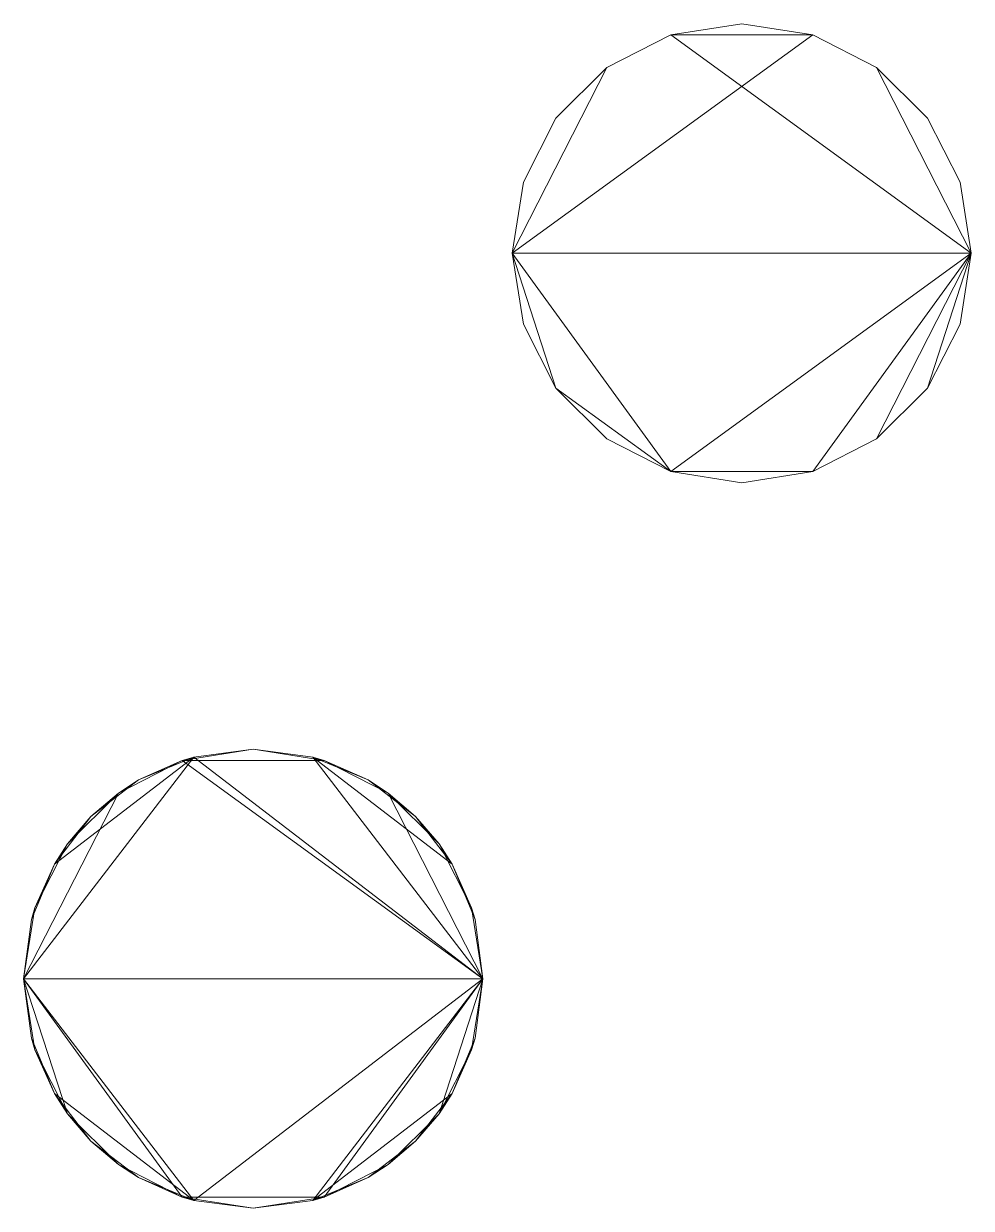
# Model space of a CAD drawing. Header units: inches. Extents: x -3326 to -59, y 8 to 1043.
# Drawn here: x -2899.81 to -2886.14, y 586.06 to 603.16 of the extents above; entities that cross this region are included whole.
import ezdxf

# ---------------------------------------------------------------- set-up
doc = ezdxf.new("R2010")
doc.units = ezdxf.units.IN
doc.header["$MEASUREMENT"] = 0
doc.layers.add('F-SPRN', color=10, linetype='Continuous', lineweight=9)

msp = doc.modelspace()

# ---------------------------------------------------------------- linework, layer by layer
at = {"layer": 'F-SPRN', "color": 1}
for p, q in [((-2889.451, 599.846, 869.937), (-2889.451, 599.846, 982.063)), ((-2889.451, 599.846, 869.937), (-2889.451, 599.846, 982.063)), ((-2896.498, 589.375, 869.937), (-2896.498, 589.375, 974.75)), ((-2896.498, 589.375, 869.937), (-2896.498, 589.375, 974.75))]:
    msp.add_line(p, q, dxfattribs=at)

# ---------------------------------------------------------------- meshes
mesh = msp.add_polyface(dxfattribs=at)
corners = [(-2892.763, 599.846, 869.937), (-2892.601, 600.869, 869.937), (-2892.131, 601.793, 869.937), (-2891.398, 602.526, 869.937), (-2890.474, 602.996, 869.937), (-2889.451, 603.158, 869.937), (-2888.427, 602.996, 869.937), (-2887.504, 602.526, 869.937), (-2886.771, 601.793, 869.937), (-2886.3, 600.869, 869.937), (-2886.138, 599.846, 869.937), (-2886.3, 598.822, 869.937), (-2886.771, 597.899, 869.937), (-2887.504, 597.166, 869.937), (-2888.427, 596.695, 869.937), (-2889.451, 596.533, 869.937), (-2890.474, 596.695, 869.937), (-2891.398, 597.166, 869.937), (-2892.131, 597.899, 869.937), (-2892.601, 598.822, 869.937)]
mesh.append_faces([[corners[k] for k in face] for face in [(6, 4, 5), (16, 14, 15)]], dxfattribs={"vtx0": -1, "color": 1})
mesh.append_faces([[corners[k] for k in face] for face in [(14, 16, 0, 10)]], dxfattribs={"vtx0": -1, "vtx1": -1, "vtx2": -1, "vtx3": -1, "color": 1})
mesh.append_faces([[corners[k] for k in face] for face in [(0, 3, 4, 10)]], dxfattribs={"vtx0": -1, "vtx2": -1, "vtx3": -1, "color": 1})
mesh.append_faces([[corners[k] for k in face] for face in [(10, 12, 13, 14)]], dxfattribs={"vtx0": -1, "vtx3": -1, "color": 1})
mesh.append_faces([[corners[k] for k in face] for face in [(19, 0, 18), (11, 12, 10)]], dxfattribs={"vtx1": -1, "color": 1})
mesh.append_faces([[corners[k] for k in face] for face in [(6, 7, 10, 4)]], dxfattribs={"vtx1": -1, "vtx2": -1, "vtx3": -1, "color": 1})
mesh.append_faces([[corners[k] for k in face] for face in [(8, 9, 10, 7)]], dxfattribs={"vtx2": -1, "color": 1})
mesh.append_faces([[corners[k] for k in face] for face in [(16, 17, 18, 0)]], dxfattribs={"vtx2": -1, "vtx3": -1, "color": 1})
mesh.append_faces([[corners[k] for k in face] for face in [(0, 1, 2, 3)]], dxfattribs={"vtx3": -1, "color": 1})
mesh = msp.add_polyface(dxfattribs=at)
corners = [(-2889.451, 603.158, 982.063), (-2890.474, 602.996, 982.063), (-2891.398, 602.526, 982.063), (-2892.131, 601.793, 982.063), (-2892.601, 600.869, 982.063), (-2892.763, 599.846, 982.063), (-2892.601, 598.822, 982.063), (-2892.131, 597.899, 982.063), (-2891.398, 597.166, 982.063), (-2890.474, 596.695, 982.063), (-2889.451, 596.533, 982.063), (-2888.427, 596.695, 982.063), (-2887.504, 597.166, 982.063), (-2886.771, 597.899, 982.063), (-2886.3, 598.822, 982.063), (-2886.138, 599.846, 982.063), (-2886.3, 600.869, 982.063), (-2886.771, 601.793, 982.063), (-2887.504, 602.526, 982.063), (-2888.427, 602.996, 982.063)]
mesh.append_faces([[corners[k] for k in face] for face in [(1, 19, 0), (11, 9, 10), (9, 7, 8)]], dxfattribs={"vtx0": -1, "color": 1})
mesh.append_faces([[corners[k] for k in face] for face in [(9, 15, 5, 7)]], dxfattribs={"vtx0": -1, "vtx1": -1, "vtx2": -1, "vtx3": -1, "color": 1})
mesh.append_faces([[corners[k] for k in face] for face in [(15, 18, 19, 5)]], dxfattribs={"vtx0": -1, "vtx2": -1, "vtx3": -1, "color": 1})
mesh.append_faces([[corners[k] for k in face] for face in [(6, 7, 5)]], dxfattribs={"vtx1": -1, "color": 1})
mesh.append_faces([[corners[k] for k in face] for face in [(11, 12, 15, 9), (1, 2, 5, 19)]], dxfattribs={"vtx1": -1, "vtx2": -1, "vtx3": -1, "color": 1})
mesh.append_faces([[corners[k] for k in face] for face in [(13, 14, 15, 12), (3, 4, 5, 2)]], dxfattribs={"vtx2": -1, "color": 1})
mesh.append_faces([[corners[k] for k in face] for face in [(15, 16, 17, 18)]], dxfattribs={"vtx3": -1, "color": 1})
mesh = msp.add_polyface(dxfattribs=at)
corners = [(-2892.763, 599.846, 869.937), (-2892.763, 599.846, 982.063), (-2892.601, 600.869, 982.063), (-2892.131, 601.793, 982.063), (-2891.398, 602.526, 982.063), (-2890.474, 602.996, 982.063), (-2889.451, 603.158, 982.063), (-2889.451, 603.158, 869.937), (-2890.474, 602.996, 869.937), (-2891.398, 602.526, 869.937), (-2892.131, 601.793, 869.937), (-2892.601, 600.869, 869.937)]
mesh.append_faces([[corners[k] for k in face] for face in [(2, 3, 10, 11), (9, 10, 3, 4), (4, 5, 8, 9)]], dxfattribs={"vtx1": -1, "vtx3": -1, "color": 1})
mesh.append_faces([[corners[k] for k in face] for face in [(0, 1, 2, 11)]], dxfattribs={"vtx2": -1, "color": 1})
mesh.append_faces([[corners[k] for k in face] for face in [(5, 6, 7, 8)]], dxfattribs={"vtx3": -1, "color": 1})
mesh = msp.add_polyface(dxfattribs=at)
corners = [(-2889.451, 603.158, 869.937), (-2889.451, 603.158, 982.063), (-2888.427, 602.996, 982.063), (-2887.504, 602.526, 982.063), (-2886.771, 601.793, 982.063), (-2886.3, 600.869, 982.063), (-2886.138, 599.846, 982.063), (-2886.138, 599.846, 869.937), (-2886.3, 600.869, 869.937), (-2886.771, 601.793, 869.937), (-2887.504, 602.526, 869.937), (-2888.427, 602.996, 869.937)]
mesh.append_faces([[corners[k] for k in face] for face in [(1, 2, 11, 0)]], dxfattribs={"vtx1": -1, "color": 1})
mesh.append_faces([[corners[k] for k in face] for face in [(2, 3, 10, 11), (9, 10, 3, 4), (4, 5, 8, 9)]], dxfattribs={"vtx1": -1, "vtx3": -1, "color": 1})
mesh.append_faces([[corners[k] for k in face] for face in [(5, 6, 7, 8)]], dxfattribs={"vtx3": -1, "color": 1})
mesh = msp.add_polyface(dxfattribs=at)
corners = [(-2889.451, 596.533, 869.937), (-2889.451, 596.533, 982.063), (-2890.474, 596.695, 982.063), (-2891.398, 597.166, 982.063), (-2892.131, 597.899, 982.063), (-2892.601, 598.822, 982.063), (-2892.763, 599.846, 982.063), (-2892.763, 599.846, 869.937), (-2892.601, 598.822, 869.937), (-2892.131, 597.899, 869.937), (-2891.398, 597.166, 869.937), (-2890.474, 596.695, 869.937)]
mesh.append_faces([[corners[k] for k in face] for face in [(1, 2, 11, 0)]], dxfattribs={"vtx1": -1, "color": 1})
mesh.append_faces([[corners[k] for k in face] for face in [(2, 3, 10, 11), (9, 10, 3, 4), (4, 5, 8, 9)]], dxfattribs={"vtx1": -1, "vtx3": -1, "color": 1})
mesh.append_faces([[corners[k] for k in face] for face in [(5, 6, 7, 8)]], dxfattribs={"vtx3": -1, "color": 1})
mesh = msp.add_polyface(dxfattribs=at)
corners = [(-2886.138, 599.846, 869.937), (-2886.138, 599.846, 982.063), (-2886.3, 598.822, 982.063), (-2886.771, 597.899, 982.063), (-2887.504, 597.166, 982.063), (-2888.427, 596.695, 982.063), (-2889.451, 596.533, 982.063), (-2889.451, 596.533, 869.937), (-2888.427, 596.695, 869.937), (-2887.504, 597.166, 869.937), (-2886.771, 597.899, 869.937), (-2886.3, 598.822, 869.937)]
mesh.append_faces([[corners[k] for k in face] for face in [(1, 2, 11, 0)]], dxfattribs={"vtx1": -1, "color": 1})
mesh.append_faces([[corners[k] for k in face] for face in [(2, 3, 10, 11), (9, 10, 3, 4), (4, 5, 8, 9)]], dxfattribs={"vtx1": -1, "vtx3": -1, "color": 1})
mesh.append_faces([[corners[k] for k in face] for face in [(5, 6, 7, 8)]], dxfattribs={"vtx3": -1, "color": 1})
mesh = msp.add_polyface(dxfattribs=at)
corners = [(-2899.811, 589.375, 869.937), (-2899.648, 590.399, 869.937), (-2899.178, 591.322, 869.937), (-2898.445, 592.055, 869.937), (-2897.522, 592.525, 869.937), (-2896.498, 592.687, 869.937), (-2895.474, 592.525, 869.937), (-2894.551, 592.055, 869.937), (-2893.818, 591.322, 869.937), (-2893.348, 590.399, 869.937), (-2893.186, 589.375, 869.937), (-2893.348, 588.351, 869.937), (-2893.818, 587.428, 869.937), (-2894.551, 586.695, 869.937), (-2895.474, 586.225, 869.937), (-2896.498, 586.063, 869.937), (-2897.522, 586.225, 869.937), (-2898.445, 586.695, 869.937), (-2899.178, 587.428, 869.937), (-2899.648, 588.351, 869.937)]
mesh.append_faces([[corners[k] for k in face] for face in [(6, 4, 5), (16, 14, 15)]], dxfattribs={"vtx0": -1, "color": 1})
mesh.append_faces([[corners[k] for k in face] for face in [(14, 16, 0, 10)]], dxfattribs={"vtx0": -1, "vtx1": -1, "vtx2": -1, "vtx3": -1, "color": 1})
mesh.append_faces([[corners[k] for k in face] for face in [(0, 3, 4, 10)]], dxfattribs={"vtx0": -1, "vtx2": -1, "vtx3": -1, "color": 1})
mesh.append_faces([[corners[k] for k in face] for face in [(10, 12, 13, 14)]], dxfattribs={"vtx0": -1, "vtx3": -1, "color": 1})
mesh.append_faces([[corners[k] for k in face] for face in [(19, 0, 18), (11, 12, 10)]], dxfattribs={"vtx1": -1, "color": 1})
mesh.append_faces([[corners[k] for k in face] for face in [(6, 7, 10, 4)]], dxfattribs={"vtx1": -1, "vtx2": -1, "vtx3": -1, "color": 1})
mesh.append_faces([[corners[k] for k in face] for face in [(8, 9, 10, 7)]], dxfattribs={"vtx2": -1, "color": 1})
mesh.append_faces([[corners[k] for k in face] for face in [(16, 17, 18, 0)]], dxfattribs={"vtx2": -1, "vtx3": -1, "color": 1})
mesh.append_faces([[corners[k] for k in face] for face in [(0, 1, 2, 3)]], dxfattribs={"vtx3": -1, "color": 1})
mesh = msp.add_polyface(dxfattribs=at)
corners = [(-2899.811, 589.375, 974.75), (-2899.698, 588.518, 974.75), (-2899.367, 587.719, 974.75), (-2898.84, 587.033, 974.75), (-2898.154, 586.506, 974.75), (-2897.355, 586.175, 974.75), (-2896.498, 586.063, 974.75), (-2895.641, 586.175, 974.75), (-2894.842, 586.506, 974.75), (-2894.156, 587.033, 974.75), (-2893.629, 587.719, 974.75), (-2893.299, 588.518, 974.75), (-2893.186, 589.375, 974.75), (-2893.299, 590.232, 974.75), (-2893.629, 591.031, 974.75), (-2894.156, 591.717, 974.75), (-2894.842, 592.244, 974.75), (-2895.641, 592.575, 974.75), (-2896.498, 592.687, 974.75), (-2897.355, 592.575, 974.75), (-2898.154, 592.244, 974.75), (-2898.84, 591.717, 974.75), (-2899.367, 591.031, 974.75), (-2899.698, 590.232, 974.75)]
mesh.append_faces([[corners[k] for k in face] for face in [(5, 2, 3, 4)]], dxfattribs={"vtx0": -1, "color": 1})
mesh.append_faces([[corners[k] for k in face] for face in [(19, 12, 17, 18), (14, 17, 12, 13)]], dxfattribs={"vtx0": -1, "vtx1": -1, "color": 1})
mesh.append_faces([[corners[k] for k in face] for face in [(0, 5, 12, 19)]], dxfattribs={"vtx0": -1, "vtx1": -1, "vtx2": -1, "vtx3": -1, "color": 1})
mesh.append_faces([[corners[k] for k in face] for face in [(15, 16, 17, 14)]], dxfattribs={"vtx2": -1, "color": 1})
mesh.append_faces([[corners[k] for k in face] for face in [(0, 1, 2, 5), (22, 23, 0, 19), (5, 6, 7, 12), (10, 11, 12, 7)]], dxfattribs={"vtx2": -1, "vtx3": -1, "color": 1})
mesh.append_faces([[corners[k] for k in face] for face in [(19, 20, 21, 22), (7, 8, 9, 10)]], dxfattribs={"vtx3": -1, "color": 1})
mesh = msp.add_polyface(dxfattribs=at)
corners = [(-2899.811, 589.375, 869.937), (-2899.811, 589.375, 974.75), (-2899.698, 590.232, 974.75), (-2899.367, 591.031, 974.75), (-2898.84, 591.717, 974.75), (-2898.154, 592.244, 974.75), (-2897.355, 592.575, 974.75), (-2896.498, 592.687, 974.75), (-2896.498, 592.687, 869.937), (-2897.522, 592.525, 869.937), (-2898.445, 592.055, 869.937), (-2899.178, 591.322, 869.937), (-2899.648, 590.399, 869.937)]
mesh.append_faces([[corners[k] for k in face] for face in [(8, 6, 7)]], dxfattribs={"vtx0": -1, "color": 1})
mesh.append_faces([[corners[k] for k in face] for face in [(10, 5, 9)]], dxfattribs={"vtx0": -1, "vtx1": -1, "color": 1})
mesh.append_faces([[corners[k] for k in face] for face in [(9, 5, 6), (4, 10, 11), (6, 8, 9)]], dxfattribs={"vtx0": -1, "vtx2": -1, "color": 1})
mesh.append_faces([[corners[k] for k in face] for face in [(1, 2, 0)]], dxfattribs={"vtx1": -1, "color": 1})
mesh.append_faces([[corners[k] for k in face] for face in [(2, 3, 12), (12, 0, 2), (11, 12, 3), (3, 4, 11), (4, 5, 10)]], dxfattribs={"vtx1": -1, "vtx2": -1, "color": 1})
mesh = msp.add_polyface(dxfattribs=at)
corners = [(-2896.498, 592.687, 869.937), (-2896.498, 592.687, 974.75), (-2895.641, 592.575, 974.75), (-2894.842, 592.244, 974.75), (-2894.156, 591.717, 974.75), (-2893.629, 591.031, 974.75), (-2893.299, 590.232, 974.75), (-2893.186, 589.375, 974.75), (-2893.186, 589.375, 869.937), (-2893.348, 590.399, 869.937), (-2893.818, 591.322, 869.937), (-2894.551, 592.055, 869.937), (-2895.474, 592.525, 869.937)]
mesh.append_faces([[corners[k] for k in face] for face in [(8, 6, 7)]], dxfattribs={"vtx0": -1, "color": 1})
mesh.append_faces([[corners[k] for k in face] for face in [(10, 5, 9)]], dxfattribs={"vtx0": -1, "vtx1": -1, "color": 1})
mesh.append_faces([[corners[k] for k in face] for face in [(12, 2, 3), (9, 5, 6), (4, 10, 11), (6, 8, 9)]], dxfattribs={"vtx0": -1, "vtx2": -1, "color": 1})
mesh.append_faces([[corners[k] for k in face] for face in [(12, 0, 2), (11, 12, 3), (3, 4, 11), (4, 5, 10)]], dxfattribs={"vtx1": -1, "vtx2": -1, "color": 1})
mesh.append_faces([[corners[k] for k in face] for face in [(0, 1, 2)]], dxfattribs={"vtx2": -1, "color": 1})
mesh = msp.add_polyface(dxfattribs=at)
corners = [(-2896.498, 586.063, 869.937), (-2896.498, 586.063, 974.75), (-2897.355, 586.175, 974.75), (-2898.154, 586.506, 974.75), (-2898.84, 587.033, 974.75), (-2899.367, 587.719, 974.75), (-2899.698, 588.518, 974.75), (-2899.811, 589.375, 974.75), (-2899.811, 589.375, 869.937), (-2899.648, 588.351, 869.937), (-2899.178, 587.428, 869.937), (-2898.445, 586.695, 869.937), (-2897.522, 586.225, 869.937)]
mesh.append_faces([[corners[k] for k in face] for face in [(8, 6, 7)]], dxfattribs={"vtx0": -1, "color": 1})
mesh.append_faces([[corners[k] for k in face] for face in [(10, 5, 9)]], dxfattribs={"vtx0": -1, "vtx1": -1, "color": 1})
mesh.append_faces([[corners[k] for k in face] for face in [(12, 2, 3), (9, 5, 6), (4, 10, 11), (6, 8, 9)]], dxfattribs={"vtx0": -1, "vtx2": -1, "color": 1})
mesh.append_faces([[corners[k] for k in face] for face in [(12, 0, 2), (11, 12, 3), (3, 4, 11), (4, 5, 10)]], dxfattribs={"vtx1": -1, "vtx2": -1, "color": 1})
mesh.append_faces([[corners[k] for k in face] for face in [(0, 1, 2)]], dxfattribs={"vtx2": -1, "color": 1})
mesh = msp.add_polyface(dxfattribs=at)
corners = [(-2893.186, 589.375, 869.937), (-2893.186, 589.375, 974.75), (-2893.299, 588.518, 974.75), (-2893.629, 587.719, 974.75), (-2894.156, 587.033, 974.75), (-2894.842, 586.506, 974.75), (-2895.641, 586.175, 974.75), (-2896.498, 586.063, 974.75), (-2896.498, 586.063, 869.937), (-2895.474, 586.225, 869.937), (-2894.551, 586.695, 869.937), (-2893.818, 587.428, 869.937), (-2893.348, 588.351, 869.937)]
mesh.append_faces([[corners[k] for k in face] for face in [(8, 6, 7)]], dxfattribs={"vtx0": -1, "color": 1})
mesh.append_faces([[corners[k] for k in face] for face in [(10, 5, 9)]], dxfattribs={"vtx0": -1, "vtx1": -1, "color": 1})
mesh.append_faces([[corners[k] for k in face] for face in [(12, 2, 3), (9, 5, 6), (4, 10, 11), (6, 8, 9)]], dxfattribs={"vtx0": -1, "vtx2": -1, "color": 1})
mesh.append_faces([[corners[k] for k in face] for face in [(12, 0, 2), (11, 12, 3), (3, 4, 11), (4, 5, 10)]], dxfattribs={"vtx1": -1, "vtx2": -1, "color": 1})
mesh.append_faces([[corners[k] for k in face] for face in [(0, 1, 2)]], dxfattribs={"vtx2": -1, "color": 1})

doc.saveas('drawing.dxf')
